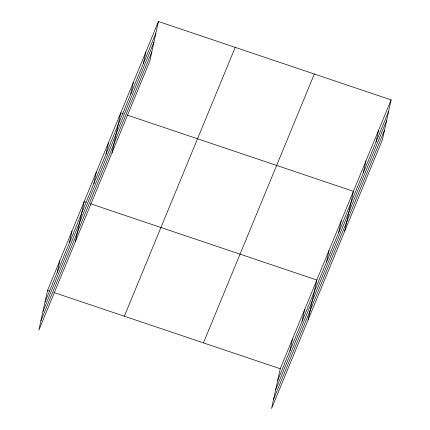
<?xml version="1.0" encoding="UTF-8"?>
<svg xmlns="http://www.w3.org/2000/svg" width="430" height="430" viewBox="0 0 430 430"><rect width="100%" height="100%" fill="white"/><g stroke="black" fill="none" stroke-linecap="round" stroke-linejoin="round"><path stroke-width="0.64" d="M158.433 21.5L47.558 290.352L38.888 330.106L149.769 61.253L158.433 21.5L391.112 99.894L382.442 139.648L271.567 408.5L280.231 368.746L391.112 99.894M57.217 272.4L59.754 260.779M69.413 242.826L71.95 231.206M75.476 241.386L84.146 201.632L86.032 202.267M93.81 183.68L96.341 172.054M106.006 154.107L108.537 142.48M112.069 152.666L120.739 112.907L123.254 113.756M130.768 94.062L133.3 82.442M143.335 63.597L145.867 51.971M289.895 350.794L292.432 339.168M302.091 321.221L304.628 309.595M308.154 319.78L316.824 280.021L90.44 203.75M326.483 262.074L329.02 250.448M338.684 232.501L341.216 220.875M344.747 231.06L353.412 191.302L127.027 115.03M363.447 172.457L365.978 160.831M376.013 141.986L378.545 130.365M45.021 301.973L155.902 33.126M42.995 311.261L153.875 42.409M40.909 320.823L151.79 51.971M124.34 316.222L235.221 47.37M203.449 342.877L314.33 74.025M277.699 380.367L388.58 111.52M275.673 389.65L386.554 120.803M273.587 399.217L384.468 130.365M47.558 290.352L49.445 290.986M53.847 292.47L280.231 368.746"/></g></svg>
